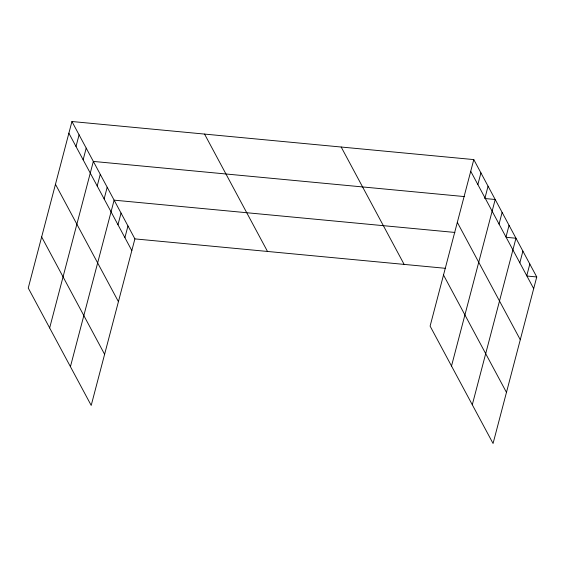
<?xml version="1.0" encoding="UTF-8"?>
<svg xmlns="http://www.w3.org/2000/svg" width="565" height="565" viewBox="0 0 565 565"><rect width="100%" height="100%" fill="white"/><g stroke="black" fill="none" stroke-linecap="round" stroke-linejoin="round"><path stroke-width="0.85" d="M71.939 121.517L28.25 288.037L91.205 405.409L134.894 238.889L71.939 121.517L473.795 159.591L536.75 276.963L493.061 443.483L430.106 326.111L473.795 159.591M76.007 146.497L79.072 134.816M83.14 159.803L86.205 148.122M49.656 327.94L93.338 161.421L464.663 196.606M97.201 186.012L100.266 174.338M104.13 198.929L107.188 187.248M70.427 366.678L114.116 200.158L454.903 232.448M117.979 224.75L121.044 213.069M124.9 237.66L127.965 225.979M477.863 184.571L480.928 172.89M485.003 197.877L488.061 186.196M451.513 366.014L495.201 199.494L484.728 198.506M499.057 224.086L502.123 212.412M505.986 237.003L509.051 225.322M472.291 404.752L515.972 238.232L506.374 237.321M519.835 262.824L522.9 251.143M526.764 275.734L529.822 264.053M134.894 238.889L445.142 268.283M527.152 276.052L536.75 276.963M470.73 171.273L533.685 288.644M457.325 222.37L520.28 339.742M443.511 275.014L506.466 392.385M341.182 147.027L404.137 264.399M204.551 134.082L267.506 251.453M68.874 133.199L131.829 250.57M55.469 184.296L118.424 301.668M41.655 236.94L104.61 354.312"/></g></svg>
